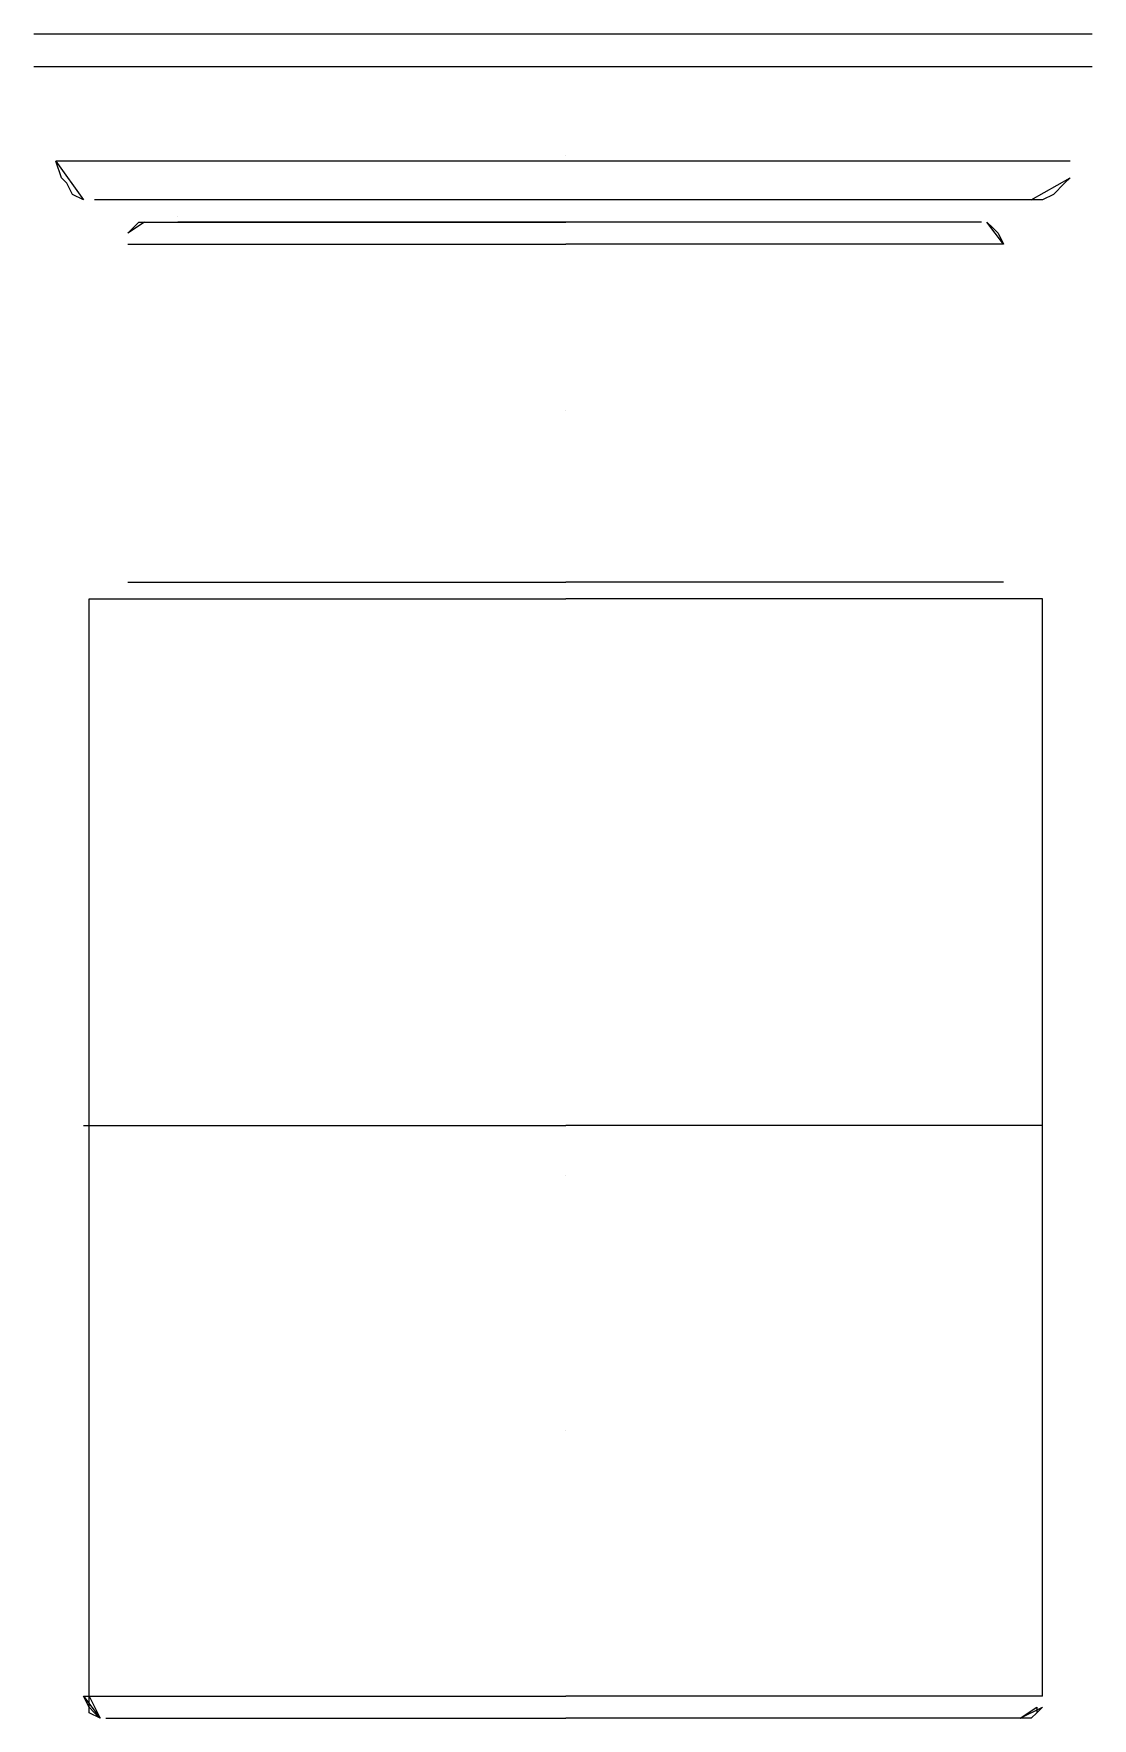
# Model space of a CAD drawing. Extents: x 16296671794 to 16296672922, y -37409618160 to -37409617334.
# Drawn here: x 16296672099.9 to 16296672153.7, y -37409617923.4 to -37409617837.7 of the extents above; entities that cross this region are included whole.
import ezdxf

# ---------------------------------------------------------------- set-up
doc = ezdxf.new("R2010")
doc.units = 0
doc.header["$LTSCALE"] = 10
doc.header["$MEASUREMENT"] = 0
doc.linetypes.add('ACAD_ISO08W100', pattern=[36, 24, -3, 6, -3])
doc.layers.get('0').update_dxf_attribs({"linetype": 'CONTINUOUS'})
doc.layers.add('中心线', color=1, linetype='ACAD_ISO08W100', lineweight=20)

msp = doc.modelspace()

# ---------------------------------------------------------------- linework, layer by layer
for points in [[(16296672099.87818, -37409617837.674629), (16296672099.87818, -37409617837.674629), (16296672153.748619, -37409617837.674629), (16296672153.748619, -37409617837.674629)], [(16296672153.748619, -37409617839.365883), (16296672153.748619, -37409617839.365883), (16296672099.87818, -37409617839.365883), (16296672099.87818, -37409617839.365883)], [(16296672099.87818, -37409617839.365883), (16296672099.87818, -37409617839.365883), (16296672099.87818, -37409617837.674629), (16296672099.87818, -37409617837.674629)], [(16296672152.90299, -37409617839.365883), (16296672152.90299, -37409617839.365883), (16296672100.723801, -37409617839.365883), (16296672100.723801, -37409617839.365883)], [(16296672100.723801, -37409617839.365883), (16296672100.723801, -37409617839.365883), (16296672101.006359, -37409617844.159126), (16296672101.006359, -37409617844.159126)], [(16296672152.90299, -37409617839.365883), (16296672152.90299, -37409617839.365883), (16296672152.62043, -37409617844.159126), (16296672152.62043, -37409617844.159126)], [(16296672153.748619, -37409617839.365883), (16296672153.748619, -37409617839.365883), (16296672153.748619, -37409617837.674629), (16296672153.748619, -37409617837.674629)], [(16296672152.62043, -37409617844.159126), (16296672152.62043, -37409617844.159126), (16296672101.006359, -37409617844.159126), (16296672101.006359, -37409617844.159126)], [(16296672150.64455, -37409617846.132942), (16296672150.64455, -37409617846.132942), (16296672102.980181, -37409617846.132942), (16296672102.980181, -37409617846.132942)], [(16296672107.212429, -37409617846.132942), (16296672107.212429, -37409617846.132942), (16296672107.212429, -37409617846.978569), (16296672107.212429, -37409617846.978569)], [(16296672146.41643, -37409617846.132942), (16296672146.41643, -37409617846.132942), (16296672146.41643, -37409617846.978569), (16296672146.41643, -37409617846.978569)], [(16296672105.519119, -37409617847.261131), (16296672105.519119, -37409617847.261131), (16296672126.954679, -37409617847.261131), (16296672126.954679, -37409617847.261131)], [(16296672107.212429, -37409617846.978569), (16296672107.212429, -37409617846.978569), (16296672107.212429, -37409617847.261131), (16296672107.212429, -37409617847.261131)], [(16296672146.133869, -37409617847.261131), (16296672146.133869, -37409617847.261131), (16296672107.212429, -37409617847.261131), (16296672107.212429, -37409617847.261131)], [(16296672145.568741, -37409617847.261131), (16296672145.568741, -37409617847.261131), (16296672107.77343, -37409617847.261131), (16296672107.77343, -37409617847.261131)], [(16296672148.107679, -37409617847.261131), (16296672148.107679, -37409617847.261131), (16296672126.954679, -37409617847.261131), (16296672126.954679, -37409617847.261131)], [(16296672146.133869, -37409617847.261131), (16296672146.133869, -37409617847.261131), (16296672146.41643, -37409617846.978569), (16296672146.41643, -37409617846.978569)], [(16296672104.673491, -37409617848.38932), (16296672104.673491, -37409617848.38932), (16296672126.954679, -37409617848.38932), (16296672126.954679, -37409617848.38932)], [(16296672149.23587, -37409617848.38932), (16296672149.23587, -37409617848.38932), (16296672126.954679, -37409617848.38932), (16296672126.954679, -37409617848.38932)], [(16296672102.69968, -37409617866.434128), (16296672102.69968, -37409617866.434128), (16296672104.673491, -37409617865.588509), (16296672104.673491, -37409617865.588509)], [(16296672102.69968, -37409617922.261879), (16296672102.69968, -37409617922.261879), (16296672102.69968, -37409617866.434128), (16296672102.69968, -37409617866.434128)], [(16296672102.69968, -37409617866.434128), (16296672102.69968, -37409617866.434128), (16296672126.954679, -37409617866.434128), (16296672126.954679, -37409617866.434128)], [(16296672104.673491, -37409617865.588509), (16296672104.673491, -37409617865.588509), (16296672104.673491, -37409617848.38932), (16296672104.673491, -37409617848.38932)], [(16296672104.673491, -37409617865.588509), (16296672104.673491, -37409617865.588509), (16296672126.954679, -37409617865.588509), (16296672126.954679, -37409617865.588509)], [(16296672149.23587, -37409617865.588509), (16296672149.23587, -37409617865.588509), (16296672126.954679, -37409617865.588509), (16296672126.954679, -37409617865.588509)], [(16296672151.209681, -37409617866.434128), (16296672151.209681, -37409617866.434128), (16296672126.954679, -37409617866.434128), (16296672126.954679, -37409617866.434128)], [(16296672149.23587, -37409617865.588509), (16296672149.23587, -37409617865.588509), (16296672149.23587, -37409617848.38932), (16296672149.23587, -37409617848.38932)], [(16296672151.209681, -37409617866.434128), (16296672151.209681, -37409617866.434128), (16296672149.23587, -37409617865.588509), (16296672149.23587, -37409617865.588509)], [(16296672151.209681, -37409617922.261879), (16296672151.209681, -37409617922.261879), (16296672151.209681, -37409617866.434128), (16296672151.209681, -37409617866.434128)], [(16296672102.41712, -37409617893.219818), (16296672102.41712, -37409617893.219818), (16296672126.954679, -37409617893.219818), (16296672126.954679, -37409617893.219818)], [(16296672151.209681, -37409617893.219818), (16296672151.209681, -37409617893.219818), (16296672126.954679, -37409617893.219818), (16296672126.954679, -37409617893.219818)], [(16296672102.41712, -37409617922.261879), (16296672102.41712, -37409617922.261879), (16296672126.954679, -37409617922.261879), (16296672126.954679, -37409617922.261879)], [(16296672102.41712, -37409617922.261879), (16296672102.41712, -37409617922.261879), (16296672102.41712, -37409617893.219818), (16296672102.41712, -37409617893.219818)], [(16296672105.519119, -37409617922.261879), (16296672105.519119, -37409617922.261879), (16296672105.519119, -37409617893.219818), (16296672105.519119, -37409617893.219818)], [(16296672108.62318, -37409617922.261879), (16296672108.62318, -37409617922.261879), (16296672108.62318, -37409617893.219818), (16296672108.62318, -37409617893.219818)], [(16296672109.184179, -37409617922.261879), (16296672109.184179, -37409617922.261879), (16296672109.184179, -37409617893.219818), (16296672109.184179, -37409617893.219818)], [(16296672121.87887, -37409617922.261879), (16296672121.87887, -37409617922.261879), (16296672121.87887, -37409617893.219818), (16296672121.87887, -37409617893.219818)], [(16296672122.441931, -37409617922.261879), (16296672122.441931, -37409617922.261879), (16296672122.441931, -37409617893.219818), (16296672122.441931, -37409617893.219818)], [(16296672124.133181, -37409617922.261879), (16296672124.133181, -37409617922.261879), (16296672124.133181, -37409617893.219818), (16296672124.133181, -37409617893.219818)], [(16296672151.209681, -37409617922.261879), (16296672151.209681, -37409617922.261879), (16296672126.954679, -37409617922.261879), (16296672126.954679, -37409617922.261879)], [(16296672129.77618, -37409617922.261879), (16296672129.77618, -37409617922.261879), (16296672129.77618, -37409617893.219818), (16296672129.77618, -37409617893.219818)], [(16296672131.18487, -37409617922.261879), (16296672131.18487, -37409617922.261879), (16296672131.18487, -37409617893.219818), (16296672131.18487, -37409617893.219818)], [(16296672131.747931, -37409617922.261879), (16296672131.747931, -37409617922.261879), (16296672131.747931, -37409617893.219818), (16296672131.747931, -37409617893.219818)], [(16296672144.44055, -37409617922.261879), (16296672144.44055, -37409617922.261879), (16296672144.44055, -37409617893.219818), (16296672144.44055, -37409617893.219818)], [(16296672145.28618, -37409617922.261879), (16296672145.28618, -37409617922.261879), (16296672145.28618, -37409617893.219818), (16296672145.28618, -37409617893.219818)], [(16296672148.107679, -37409617922.261879), (16296672148.107679, -37409617922.261879), (16296672148.107679, -37409617893.219818), (16296672148.107679, -37409617893.219818)], [(16296672151.209681, -37409617922.261879), (16296672151.209681, -37409617922.261879), (16296672151.209681, -37409617893.219818), (16296672151.209681, -37409617893.219818)], [(16296672103.5453, -37409617923.390068), (16296672103.5453, -37409617923.390068), (16296672126.954679, -37409617923.390068), (16296672126.954679, -37409617923.390068)], [(16296672150.083549, -37409617923.390068), (16296672150.083549, -37409617923.390068), (16296672126.954679, -37409617923.390068), (16296672126.954679, -37409617923.390068)]]:
    msp.add_open_spline(points, degree=3)
for points, knots in [([(16296672101.006359, -37409617844.159126), (16296672101.006359, -37409617844.159126), (16296672101.288931, -37409617845.004753), (16296672101.288931, -37409617845.004753), (16296672101.288931, -37409617845.004753), (16296672101.288931, -37409617845.004753), (16296672101.571489, -37409617845.287323), (16296672101.571489, -37409617845.287323), (16296672101.571489, -37409617845.287323), (16296672101.571489, -37409617845.287323), (16296672101.85199, -37409617845.85038), (16296672101.85199, -37409617845.85038), (16296672101.85199, -37409617845.85038), (16296672101.85199, -37409617845.85038), (16296672102.41712, -37409617846.132942), (16296672102.41712, -37409617846.132942), (16296672102.41712, -37409617846.132942), (16296672102.41712, -37409617846.132942), (16296672102.980181, -37409617846.132942), (16296672102.980181, -37409617846.132942)], [0, 0, 0, 0, 0.2, 0.2, 0.2, 0.20000001, 0.4, 0.4, 0.4, 0.40000001, 0.6, 0.6, 0.6, 0.60000001, 0.8, 0.8, 0.8, 0.80000001, 1, 1, 1, 1]), ([(16296672150.64455, -37409617846.132942), (16296672150.64455, -37409617846.132942), (16296672151.209681, -37409617846.132942), (16296672151.209681, -37409617846.132942), (16296672151.209681, -37409617846.132942), (16296672151.209681, -37409617846.132942), (16296672151.774799, -37409617845.85038), (16296672151.774799, -37409617845.85038), (16296672151.774799, -37409617845.85038), (16296672151.774799, -37409617845.85038), (16296672152.33787, -37409617845.287323), (16296672152.33787, -37409617845.287323), (16296672152.33787, -37409617845.287323), (16296672152.33787, -37409617845.287323), (16296672152.62043, -37409617845.004753), (16296672152.62043, -37409617845.004753), (16296672152.62043, -37409617845.004753), (16296672152.62043, -37409617845.004753), (16296672152.62043, -37409617844.159126), (16296672152.62043, -37409617844.159126)], [0, 0, 0, 0, 0.2, 0.2, 0.2, 0.20000001, 0.4, 0.4, 0.4, 0.40000001, 0.6, 0.6, 0.6, 0.60000001, 0.8, 0.8, 0.8, 0.80000001, 1, 1, 1, 1]), ([(16296672105.519119, -37409617847.261131), (16296672105.519119, -37409617847.261131), (16296672105.236549, -37409617847.261131), (16296672105.236549, -37409617847.261131), (16296672105.236549, -37409617847.261131), (16296672105.236549, -37409617847.261131), (16296672104.956051, -37409617847.543694), (16296672104.956051, -37409617847.543694), (16296672104.956051, -37409617847.543694), (16296672104.956051, -37409617847.543694), (16296672104.673491, -37409617847.824203), (16296672104.673491, -37409617847.824203), (16296672104.673491, -37409617847.824203), (16296672104.673491, -37409617847.824203), (16296672104.673491, -37409617848.38932), (16296672104.673491, -37409617848.38932)], [0, 0, 0, 0, 0.25, 0.25, 0.25, 0.25000001, 0.5, 0.5, 0.5, 0.50000001, 0.75, 0.75, 0.75, 0.75000001, 1, 1, 1, 1]), ([(16296672149.23587, -37409617848.38932), (16296672149.23587, -37409617848.38932), (16296672148.9533, -37409617847.824203), (16296672148.9533, -37409617847.824203), (16296672148.9533, -37409617847.824203), (16296672148.9533, -37409617847.824203), (16296672148.6728, -37409617847.543694), (16296672148.6728, -37409617847.543694), (16296672148.6728, -37409617847.543694), (16296672148.6728, -37409617847.543694), (16296672148.38818, -37409617847.261131), (16296672148.38818, -37409617847.261131), (16296672148.38818, -37409617847.261131), (16296672148.38818, -37409617847.261131), (16296672148.107679, -37409617847.261131), (16296672148.107679, -37409617847.261131)], [0, 0, 0, 0, 0.25, 0.25, 0.25, 0.25000001, 0.5, 0.5, 0.5, 0.50000001, 0.75, 0.75, 0.75, 0.75000001, 1, 1, 1, 1]), ([(16296672102.41712, -37409617922.261879), (16296672102.41712, -37409617922.261879), (16296672102.69968, -37409617922.827003), (16296672102.69968, -37409617922.827003), (16296672102.69968, -37409617922.827003), (16296672102.69968, -37409617922.827003), (16296672102.69968, -37409617923.107513), (16296672102.69968, -37409617923.107513), (16296672102.69968, -37409617923.107513), (16296672102.69968, -37409617923.107513), (16296672103.262739, -37409617923.390068), (16296672103.262739, -37409617923.390068), (16296672103.262739, -37409617923.390068), (16296672103.262739, -37409617923.390068), (16296672103.5453, -37409617923.390068), (16296672103.5453, -37409617923.390068)], [0, 0, 0, 0, 0.25, 0.25, 0.25, 0.25000001, 0.5, 0.5, 0.5, 0.50000001, 0.75, 0.75, 0.75, 0.75000001, 1, 1, 1, 1]), ([(16296672102.69968, -37409617922.261879), (16296672102.69968, -37409617922.261879), (16296672102.69968, -37409617922.827003), (16296672102.69968, -37409617922.827003), (16296672102.69968, -37409617922.827003), (16296672102.69968, -37409617922.827003), (16296672102.980181, -37409617923.107513), (16296672102.980181, -37409617923.107513), (16296672102.980181, -37409617923.107513), (16296672102.980181, -37409617923.107513), (16296672103.262739, -37409617923.390068), (16296672103.262739, -37409617923.390068), (16296672103.262739, -37409617923.390068), (16296672103.262739, -37409617923.390068), (16296672103.5453, -37409617923.390068), (16296672103.5453, -37409617923.390068)], [0, 0, 0, 0, 0.25, 0.25, 0.25, 0.25000001, 0.5, 0.5, 0.5, 0.50000001, 0.75, 0.75, 0.75, 0.75000001, 1, 1, 1, 1]), ([(16296672150.083549, -37409617923.390068), (16296672150.083549, -37409617923.390068), (16296672150.64455, -37409617923.390068), (16296672150.64455, -37409617923.390068), (16296672150.64455, -37409617923.390068), (16296672150.64455, -37409617923.390068), (16296672150.92918, -37409617923.107513), (16296672150.92918, -37409617923.107513), (16296672150.92918, -37409617923.107513), (16296672150.92918, -37409617923.107513), (16296672150.92918, -37409617922.827003), (16296672150.92918, -37409617922.827003), (16296672150.92918, -37409617922.827003), (16296672150.92918, -37409617922.827003), (16296672151.209681, -37409617922.261879), (16296672151.209681, -37409617922.261879)], [0, 0, 0, 0, 0.25, 0.25, 0.25, 0.25000001, 0.5, 0.5, 0.5, 0.50000001, 0.75, 0.75, 0.75, 0.75000001, 1, 1, 1, 1]), ([(16296672150.083549, -37409617923.390068), (16296672150.083549, -37409617923.390068), (16296672150.64455, -37409617923.390068), (16296672150.64455, -37409617923.390068), (16296672150.64455, -37409617923.390068), (16296672150.64455, -37409617923.390068), (16296672150.92918, -37409617923.107513), (16296672150.92918, -37409617923.107513), (16296672150.92918, -37409617923.107513), (16296672150.92918, -37409617923.107513), (16296672151.209681, -37409617922.827003), (16296672151.209681, -37409617922.827003), (16296672151.209681, -37409617922.827003), (16296672151.209681, -37409617922.827003), (16296672151.209681, -37409617922.261879), (16296672151.209681, -37409617922.261879)], [0, 0, 0, 0, 0.25, 0.25, 0.25, 0.25000001, 0.5, 0.5, 0.5, 0.50000001, 0.75, 0.75, 0.75, 0.75000001, 1, 1, 1, 1])]:
    msp.add_open_spline(points, degree=3, knots=knots)
at = {"layer": '中心线', "color": 1, "ltscale": 0.5}
for points in [[(16296672126.954679, -37409617843.878632), (16296672126.954679, -37409617843.878632), (16296672126.954679, -37409617850.363129), (16296672126.954679, -37409617850.363129)], [(16296672126.954679, -37409617856.845573), (16296672126.954679, -37409617856.845573), (16296672126.954679, -37409617889.272186), (16296672126.954679, -37409617889.272186)], [(16296672126.954679, -37409617895.756691), (16296672126.954679, -37409617895.756691), (16296672126.954679, -37409617902.243263), (16296672126.954679, -37409617902.243263)], [(16296672126.954679, -37409617908.727753), (16296672126.954679, -37409617908.727753), (16296672126.954679, -37409617933.541687), (16296672126.954679, -37409617933.541687)]]:
    msp.add_open_spline(points, degree=3, dxfattribs=at)

doc.saveas('drawing.dxf')
